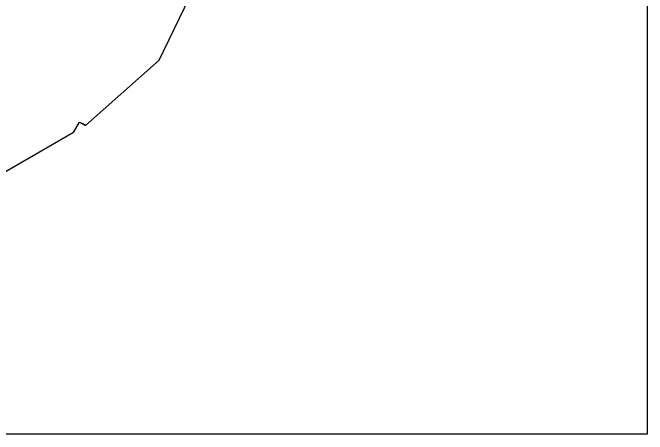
# Model space of a CAD drawing. Extents: x -1.8 to 12.9, y -12.4 to 0.3.
# Drawn here: x 8.273 to 12.943, y -12.386 to -9.284 of the extents above; entities that cross this region are included whole.
import ezdxf

# ---------------------------------------------------------------- set-up
doc = ezdxf.new("R2010")
doc.units = 0
doc.header["$LTSCALE"] = 0.5
doc.header["$MEASUREMENT"] = 0
doc.layers.add('Brackets', color=181, linetype='CONTINUOUS')
doc.layers.add('Text-Unprinted', color=131, linetype='CONTINUOUS', plot=False)

msp = doc.modelspace()

# ---------------------------------------------------------------- linework, layer by layer
at = {"layer": 'Brackets', "transparency": 16777216}
for p, q in [((9.3513, -9.6327), (9.6928, -8.9217)), ((9.3513, -9.6327), (8.809, -10.1137)), ((8.7213, -10.1643), (8.7651, -10.0884)), ((8.7651, -10.0884), (8.809, -10.1137)), ((8.7651, -10.0884), (8.7836, -10.099)), ((8.809, -10.1137), (8.7836, -10.099)), ((8.7213, -10.1643), (7.7483, -10.726))]:
    msp.add_line(p, q, dxfattribs=at)
at = {"layer": 'Text-Unprinted', "ltscale": 0.5, "transparency": 16777216}
msp.add_lwpolyline([(0, 0), (12.9434, 0), (12.9434, -12.3857), (0, -12.3857)], close=True, dxfattribs=at)

doc.saveas('drawing.dxf')
